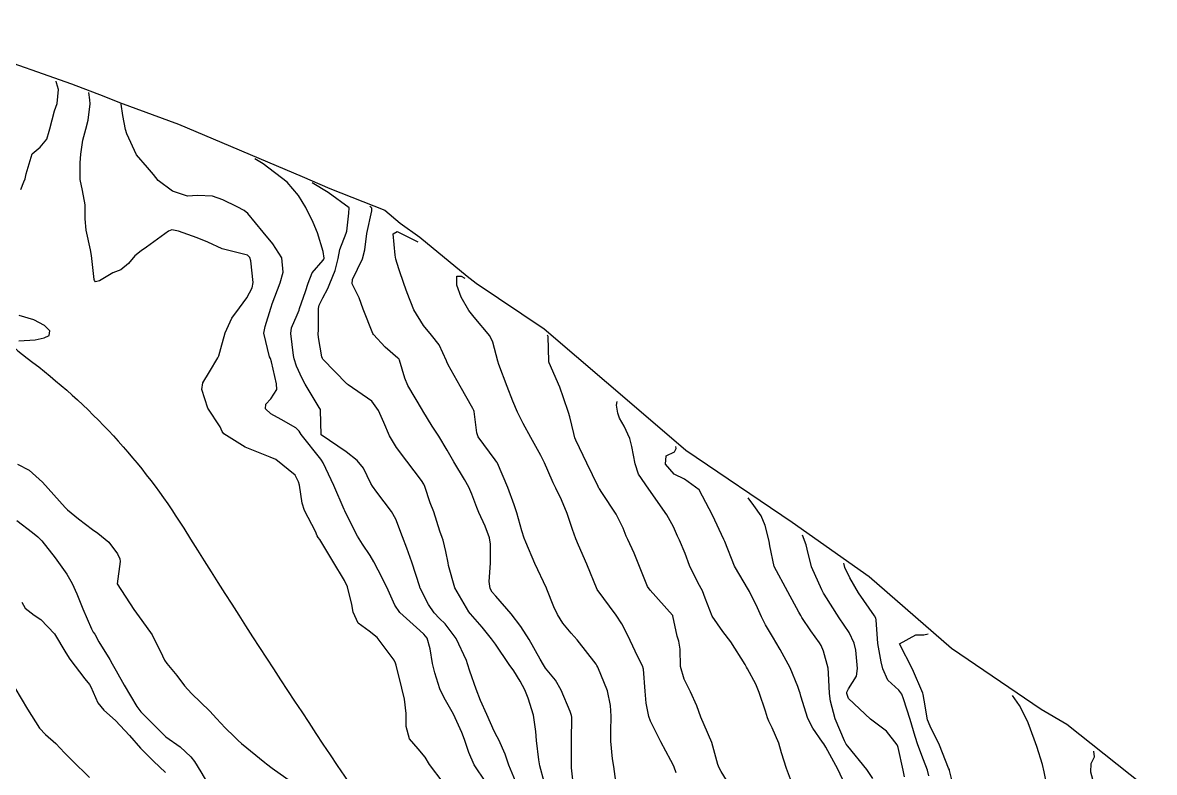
# Model space of a CAD drawing. Header units: metres. Extents: x 298520 to 308411, y 7433745 to 7450750.
# Drawn here: x 302710.3 to 302799.9, y 7441481.6 to 7441541 of the extents above; entities that cross this region are included whole.
import ezdxf

# ---------------------------------------------------------------- set-up
doc = ezdxf.new("R2010")
doc.units = ezdxf.units.M
doc.header["$LTSCALE"] = 10
for name, color, linetype in [('Area', 45, 'Continuous'), ('Curvas de Nivel 1m', 11, 'Continuous'), ('Curvas de Nivel 5m', 15, 'Continuous'), ('Hidrografia', 140, 'Continuous')]:
    doc.layers.add(name, color=color, linetype=linetype)

msp = doc.modelspace()

# ---------------------------------------------------------------- linework, layer by layer
at = {"layer": 'Area'}
msp.add_polyline3d([(302700.336, 7441541.025, 714.2), (302714.164, 7441536.181, 718.668), (302716.715, 7441535.21, 720.259), (302717.963, 7441534.685, 721.029), (302722.615, 7441532.99, 718.529), (302732.422, 7441528.845, 717.44), (302734.611, 7441527.887, 717.859), (302738.968, 7441526.163, 720.453), (302740.177, 7441525.14, 720.595), (302741.739, 7441524.023, 724.245), (302745.489, 7441520.933, 723.405), (302746.191, 7441520.381, 721.705), (302751.571, 7441516.775, 722.715), (302759.073, 7441510.338, 725.506), (302762.807, 7441507.159, 727.195), (302771.208, 7441501.44, 727.204), (302777.311, 7441497.144, 728.145), (302783.84, 7441491.452, 729.205), (302790.922, 7441486.62, 729.693), (302792.969, 7441485.436, 729.954), (302799.897, 7441479.915, 731.065)], dxfattribs=at)
at = {"layer": 'Curvas de Nivel 1m', "flags": 128}
for points, elevation in [([(302743.582, 7441480.815), (302742.508, 7441482.256), (302742.164, 7441482.817), (302741.615, 7441483.49), (302740.927, 7441484.277), (302740.665, 7441485.248), (302740.645, 7441486.28), (302740.525, 7441487.416), (302740.307, 7441488.284), (302739.854, 7441490.126), (302739.802, 7441490.289), (302739.696, 7441490.523), (302738.359, 7441492.304), (302737.728, 7441492.807), (302736.848, 7441493.437), (302736.458, 7441494.329), (302736.339, 7441494.921), (302736.007, 7441496.336), (302735.77, 7441496.825), (302734.833, 7441498.35), (302733.81, 7441500.079), (302733.69, 7441500.24), (302733.616, 7441500.363), (302733.474, 7441500.709), (302732.612, 7441502.378), (302732.423, 7441502.956), (302732.206, 7441504.385), (302732.134, 7441504.655), (302731.871, 7441505.167), (302730.325, 7441506.406), (302729.886, 7441506.599), (302729.607, 7441506.693), (302727.897, 7441507.39), (302726.215, 7441508.455), (302726.086, 7441508.629), (302725.918, 7441508.993), (302724.95, 7441510.47), (302724.473, 7441511.957), (302724.562, 7441512.474), (302725.074, 7441513.367), (302725.749, 7441514.462), (302725.823, 7441514.623), (302725.99, 7441515.208), (302726.328, 7441516.455), (302726.853, 7441517.615), (302727.448, 7441518.439), (302728.041, 7441519.228), (302728.469, 7441520.005), (302728.536, 7441520.425), (302728.346, 7441522.161), (302728.271, 7441522.428), (302728.085, 7441522.603), (302726.6, 7441522.964), (302726.089, 7441523.114), (302724.946, 7441523.62), (302724.098, 7441523.972), (302722.627, 7441524.495), (302722.104, 7441524.598), (302721.829, 7441524.504), (302720.09, 7441523.241), (302719.665, 7441522.956), (302719.177, 7441522.539), (302718.673, 7441521.945), (302718.066, 7441521.447), (302717.424, 7441521.198), (302716.377, 7441520.575), (302716.052, 7441520.492), (302715.979, 7441520.581), (302715.957, 7441520.678), (302715.726, 7441522.584), (302715.646, 7441523.025), (302715.301, 7441524.588), (302715.226, 7441525.475), (302715.244, 7441526.589), (302715.014, 7441527.717), (302714.848, 7441528.593), (302714.851, 7441529.908), (302714.891, 7441530.593), (302715.062, 7441531.719), (302715.284, 7441532.589), (302715.483, 7441533.308), (302715.622, 7441534.586), (302715.591, 7441534.904), (302715.513, 7441535.49)], 716), ([(302746.953, 7441480.836), (302746.039, 7441482.216), (302745.613, 7441483.186), (302745.273, 7441484.224), (302745.065, 7441484.789), (302744.407, 7441486.232), (302743.662, 7441487.537), (302743.322, 7441488.245), (302742.932, 7441489.498), (302742.735, 7441490.254), (302742.551, 7441491.417), (302742.304, 7441492.261), (302742.048, 7441492.587), (302741.729, 7441492.863), (302740.161, 7441494.286), (302739.749, 7441494.879), (302739.118, 7441496.296), (302738.447, 7441497.64), (302738.097, 7441498.307), (302737.798, 7441498.809), (302737.188, 7441499.7), (302736.797, 7441500.325), (302735.841, 7441502.205), (302735.784, 7441502.341), (302735.747, 7441502.438), (302734.932, 7441504.349), (302734.079, 7441506.16), (302733.959, 7441506.359), (302733.884, 7441506.45), (302732.349, 7441508.383), (302732.176, 7441508.647), (302731.918, 7441508.922), (302730.747, 7441509.579), (302729.929, 7441510.032), (302729.52, 7441510.414), (302729.551, 7441510.801), (302729.945, 7441511.225), (302730.408, 7441511.953), (302730.398, 7441512.406), (302729.98, 7441514.146), (302729.9, 7441514.411), (302729.843, 7441514.553), (302729.378, 7441516.416), (302729.482, 7441516.945), (302729.932, 7441518.411), (302729.953, 7441518.491), (302730.036, 7441518.75), (302730.662, 7441520.401), (302730.916, 7441521.252), (302730.818, 7441522.399), (302730.089, 7441523.498), (302729.329, 7441524.418), (302728.118, 7441525.909), (302727.836, 7441526.15), (302727.27, 7441526.443), (302726.131, 7441526.996), (302725.322, 7441527.281), (302724.136, 7441527.334), (302723.341, 7441527.282), (302722.14, 7441527.665), (302721.019, 7441528.517), (302720.637, 7441529.002), (302720.163, 7441529.545), (302719.291, 7441530.539), (302718.533, 7441532.203), (302718.433, 7441532.548), (302718.21, 7441533.679), (302718.097, 7441534.552), (302718.093, 7441534.59)], 717), ([(302749.575, 7441480.294), (302748.793, 7441482.182), (302748.489, 7441483.064), (302747.982, 7441484.195), (302747.855, 7441484.427), (302747.63, 7441484.876), (302747.027, 7441486.206), (302746.544, 7441487.327), (302746.197, 7441488.215), (302745.687, 7441489.632), (302745.51, 7441490.222), (302745.429, 7441490.491), (302744.619, 7441492.231), (302743.734, 7441493.38), (302743.294, 7441493.802), (302742.863, 7441494.253), (302742.416, 7441494.926), (302741.762, 7441496.216), (302741.739, 7441496.27), (302741.722, 7441496.312), (302741.104, 7441498.277), (302740.703, 7441499.381), (302740.362, 7441500.285), (302739.834, 7441501.675), (302739.5, 7441502.293), (302738.337, 7441503.827), (302737.974, 7441504.309), (302737.865, 7441504.52), (302737.284, 7441505.726), (302736.779, 7441506.327), (302735.893, 7441507.01), (302733.913, 7441508.36), (302733.882, 7441510.31), (302733.871, 7441510.361), (302733.772, 7441510.525), (302732.654, 7441512.38), (302732.407, 7441512.823), (302731.977, 7441513.799), (302731.781, 7441514.392), (302731.72, 7441514.659), (302731.511, 7441516.395), (302731.565, 7441516.839), (302732.025, 7441517.88), (302732.168, 7441518.241), (302732.213, 7441518.378), (302732.687, 7441519.733), (302732.882, 7441520.372), (302733.219, 7441521.211), (302734.071, 7441522.21), (302734.134, 7441522.297), (302734.147, 7441522.359), (302734.081, 7441522.882), (302733.635, 7441524.365), (302733.294, 7441525.185), (302732.709, 7441526.374), (302732.137, 7441527.332), (302731.222, 7441528.394), (302729.331, 7441529.834), (302728.673, 7441530.22)], 718), ([(302751.584, 7441480.873), (302751.234, 7441482.154), (302751.15, 7441482.612), (302750.976, 7441484.156), (302750.916, 7441484.872), (302750.739, 7441486.159), (302750.318, 7441487.509), (302750.041, 7441488.166), (302749.68, 7441488.855), (302749.165, 7441489.656), (302748.811, 7441490.183), (302747.717, 7441491.787), (302747.418, 7441492.195), (302746.66, 7441493.134), (302745.743, 7441494.186), (302745.716, 7441494.22), (302745.625, 7441494.341), (302744.5, 7441496.233), (302744.013, 7441498.015), (302743.985, 7441498.238), (302743.802, 7441499.127), (302743.578, 7441500.011), (302743.497, 7441500.245), (302743.33, 7441500.738), (302742.836, 7441502.255), (302742.562, 7441502.971), (302742.133, 7441504.266), (302742.056, 7441504.458), (302741.868, 7441504.747), (302740.7, 7441506.282), (302739.899, 7441507.359), (302739.341, 7441508.296), (302738.883, 7441509.34), (302738.472, 7441510.305), (302737.944, 7441511.036), (302736.059, 7441512.339), (302736.004, 7441512.38), (302735.964, 7441512.409), (302734.061, 7441514.359), (302734.029, 7441514.406), (302733.985, 7441514.544), (302733.707, 7441516.072), (302733.695, 7441516.365), (302733.711, 7441516.66), (302733.713, 7441518.363), (302733.764, 7441518.634), (302734.041, 7441519.21), (302734.451, 7441519.954), (302734.613, 7441520.354), (302735.035, 7441521.379), (302735.274, 7441522.348), (302735.393, 7441523.037), (302735.906, 7441524.342), (302735.954, 7441524.492), (302736.119, 7441525.926), (302736.141, 7441526.34), (302734.466, 7441527.578), (302733.213, 7441528.34)], 719), ([(302757.329, 7441480.331), (302757.084, 7441482.085), (302756.996, 7441482.699), (302756.851, 7441484.088), (302756.855, 7441484.863), (302756.874, 7441486.088), (302756.827, 7441486.916), (302756.585, 7441488.091), (302755.833, 7441489.957), (302755.758, 7441490.099), (302755.694, 7441490.194), (302754.185, 7441492.115), (302753.728, 7441492.653), (302753.06, 7441493.454), (302752.631, 7441494.137), (302752.35, 7441494.742), (302751.79, 7441496.15), (302751.764, 7441496.212), (302750.843, 7441498.16), (302750.116, 7441499.861), (302750, 7441500.168), (302749.822, 7441500.761), (302749.415, 7441502.174), (302749.21, 7441502.815), (302748.701, 7441504.182), (302747.882, 7441506.124), (302747.859, 7441506.167), (302747.842, 7441506.191), (302747.688, 7441506.391), (302746.36, 7441508.213), (302746.235, 7441508.534), (302746.026, 7441510.219), (302746.01, 7441510.295), (302745.935, 7441510.459), (302744.925, 7441512.23), (302743.978, 7441513.911), (302743.884, 7441514.144), (302743.853, 7441514.242), (302743.255, 7441515.51), (302742.665, 7441516.26), (302742.014, 7441517.02), (302741.252, 7441518.278), (302740.72, 7441519.61), (302740.482, 7441520.286), (302740.065, 7441521.52), (302739.847, 7441522.292), (302739.776, 7441522.595), (302739.615, 7441524.295), (302739.933, 7441524.463), (302741.563, 7441523.67)], 721), ([(302762.022, 7441481.598), (302761.873, 7441482.026), (302761.795, 7441482.218), (302761.608, 7441482.578), (302760.822, 7441484.038), (302759.992, 7441485.693), (302759.865, 7441486.048), (302759.659, 7441487.102), (302759.565, 7441488.052), (302759.438, 7441489.801), (302759.368, 7441490.055), (302758.993, 7441490.771), (302758.397, 7441492.07), (302758.183, 7441492.529), (302757.736, 7441493.381), (302757.288, 7441494.085), (302755.763, 7441496.1), (302754.956, 7441498.108), (302754.292, 7441499.631), (302754.087, 7441500.117), (302753.824, 7441500.872), (302753.39, 7441502.127), (302752.943, 7441503.223), (302752.494, 7441504.141), (302752.289, 7441504.565), (302751.877, 7441505.544), (302751.609, 7441506.153), (302751.309, 7441506.738), (302750.536, 7441508.164), (302749.924, 7441509.271), (302749.471, 7441510.175), (302749.098, 7441511.022), (302748.639, 7441512.183), (302747.979, 7441513.931), (302747.905, 7441514.191), (302747.517, 7441515.716), (302747.27, 7441516.201), (302746.025, 7441517.7), (302745.619, 7441518.224), (302744.995, 7441519.279), (302744.652, 7441520.234), (302744.67, 7441520.932), (302745.018, 7441520.928), (302745.303, 7441520.79)], 722), ([(302766.643, 7441479.969), (302765.599, 7441481.689), (302765.43, 7441481.982), (302765.34, 7441482.249), (302764.848, 7441483.988), (302764.243, 7441485.388), (302763.976, 7441485.997), (302763.656, 7441486.897), (302763.174, 7441488.007), (302762.664, 7441488.996), (302762.362, 7441490.02), (302762.34, 7441491.394), (302762.231, 7441492.022), (302762.112, 7441492.409), (302761.768, 7441494.03), (302761.763, 7441494.05), (302761.743, 7441494.071), (302759.961, 7441496.048), (302759.767, 7441496.349), (302759.063, 7441498.061), (302758.719, 7441498.983), (302758.196, 7441500.074), (302758.074, 7441500.335), (302757.826, 7441500.976), (302757.285, 7441502.086), (302756.156, 7441503.801), (302755.95, 7441504.099), (302755.917, 7441504.152), (302755.865, 7441504.277), (302754.97, 7441506.109), (302754.097, 7441507.932), (302754.016, 7441508.119), (302753.916, 7441508.466), (302753.6, 7441509.795), (302753.507, 7441510.126), (302753.118, 7441511.305), (302752.813, 7441512.137), (302751.982, 7441514.068), (302751.946, 7441514.15), (302751.936, 7441514.198), (302751.886, 7441516.151), (302751.868, 7441516.22), (302751.853, 7441516.25)], 723), ([(302771.469, 7441480.017), (302770.762, 7441481.918), (302770.375, 7441483.163), (302770.156, 7441483.925), (302769.635, 7441485.142), (302769.376, 7441485.669), (302769.272, 7441485.936), (302769.113, 7441486.476), (302768.612, 7441487.946), (302768.339, 7441488.61), (302767.692, 7441489.826), (302767.612, 7441489.961), (302767.496, 7441490.162), (302766.362, 7441491.974), (302765.731, 7441492.794), (302764.895, 7441493.988), (302764.329, 7441495.422), (302764.12, 7441495.996), (302763.772, 7441496.625), (302763.077, 7441498.011), (302762.739, 7441498.953), (302762.283, 7441500.023), (302762.13, 7441500.34), (302761.823, 7441501.07), (302761.304, 7441502.035), (302759.863, 7441504.05), (302759.057, 7441505.245), (302758.773, 7441506.061), (302758.533, 7441507.434), (302758.376, 7441508.065), (302757.923, 7441509.043), (302757.549, 7441509.695), (302757.401, 7441510.078), (302757.304, 7441510.714), (302757.353, 7441511.02)], 724), ([(302709.877, 7441506.053), (302710.793, 7441505.557), (302711.863, 7441504.62), (302713.662, 7441502.602), (302713.84, 7441502.427), (302714.717, 7441501.703), (302715.817, 7441500.866), (302716.248, 7441500.573), (302717.117, 7441499.872), (302717.797, 7441498.951), (302717.973, 7441498.548), (302718.002, 7441498.336), (302717.763, 7441496.55), (302719.097, 7441494.536), (302719.734, 7441493.663), (302720.528, 7441492.522), (302721.36, 7441490.852), (302721.506, 7441490.512), (302721.69, 7441490.241), (302722.487, 7441489.304), (302723.1, 7441488.489), (302723.664, 7441487.872), (302725.096, 7441486.465), (302725.637, 7441485.894), (302726.331, 7441485.15), (302727.047, 7441484.439), (302727.341, 7441484.155), (302727.618, 7441483.91), (302729.454, 7441482.411), (302729.601, 7441482.297), (302730.035, 7441481.967), (302731.58, 7441480.865)], 716), ([(302777.593, 7441481.146), (302777.141, 7441481.845), (302775.621, 7441483.692), (302775.5, 7441483.861), (302775.354, 7441484.135), (302774.617, 7441485.87), (302774.265, 7441487.273), (302774.183, 7441487.875), (302774.089, 7441489.476), (302774.066, 7441489.876), (302773.706, 7441491.221), (302773.513, 7441491.685), (302773.389, 7441491.885), (302772.682, 7441492.845), (302771.98, 7441493.906), (302771.89, 7441494.053), (302771.747, 7441494.307), (302770.881, 7441495.919), (302769.793, 7441497.93), (302769.46, 7441499.585), (302769.385, 7441499.936), (302769.072, 7441501.188), (302768.752, 7441501.946), (302768.189, 7441502.779), (302767.723, 7441503.37)], 726), ([(302709.827, 7441501.574), (302711.067, 7441500.631), (302711.478, 7441500.293), (302711.806, 7441499.961), (302712.865, 7441498.609), (302713.774, 7441497.325), (302714.203, 7441496.596), (302714.566, 7441495.781), (302715.059, 7441494.587), (302715.727, 7441492.989), (302715.88, 7441492.733), (302715.991, 7441492.576), (302716.327, 7441491.957), (302717.18, 7441490.558), (302717.371, 7441490.236), (302717.684, 7441489.66), (302718.333, 7441488.543), (302719.338, 7441486.842), (302719.551, 7441486.531), (302719.642, 7441486.424), (302721.54, 7441484.511), (302721.622, 7441484.445), (302722.758, 7441483.637), (302723.607, 7441482.85), (302723.898, 7441482.477), (302724.403, 7441481.659), (302725.107, 7441480.465)], 717), ([(302780.121, 7441481.278), (302780.016, 7441481.806), (302779.621, 7441483.589), (302779.563, 7441483.751), (302779.524, 7441483.811), (302778.69, 7441484.88), (302777.641, 7441485.685), (302777.414, 7441485.842), (302775.667, 7441487.473), (302775.542, 7441487.861), (302775.544, 7441487.991), (302775.677, 7441488.253), (302776.298, 7441489.242), (302776.377, 7441489.853), (302776.26, 7441491.302), (302776.134, 7441491.856), (302775.725, 7441492.694), (302774.951, 7441493.868), (302773.762, 7441495.744), (302773.708, 7441495.826), (302773.681, 7441495.881), (302773.575, 7441496.074), (302772.751, 7441497.896), (302772.398, 7441499.31), (302772.324, 7441499.647), (302772.023, 7441500.43)], 727), ([(302782.034, 7441481.348), (302781.931, 7441481.787), (302781.611, 7441482.606), (302781.157, 7441483.795), (302780.955, 7441484.472), (302780.555, 7441485.801), (302780.03, 7441487.444), (302779.909, 7441487.808), (302779.676, 7441488.147), (302778.798, 7441488.938), (302778.389, 7441489.83), (302778.254, 7441490.387), (302778.004, 7441491.836), (302777.858, 7441493.721), (302777.839, 7441493.839), (302777.745, 7441494.03), (302776.482, 7441495.853), (302775.781, 7441497.038), (302775.394, 7441497.864), (302775.332, 7441498.097), (302775.303, 7441498.2)], 728), ([(302710.217, 7441495.113), (302710.483, 7441494.639), (302711.195, 7441494.085), (302711.734, 7441493.741), (302712.796, 7441492.609), (302713.7, 7441491.1), (302714.021, 7441490.597), (302715.22, 7441489.042), (302715.576, 7441488.581), (302715.671, 7441488.389), (302716.228, 7441487.141), (302716.709, 7441486.564), (302717.641, 7441485.737), (302718.753, 7441484.539), (302719.613, 7441483.535), (302720.647, 7441482.52), (302721.59, 7441481.619)], 718), ([(302784.17, 7441479.761), (302783.694, 7441481.676), (302783.682, 7441481.769), (302783.663, 7441481.829), (302783.605, 7441481.959), (302782.871, 7441483.778), (302782.131, 7441485.293), (302781.936, 7441485.787), (302781.666, 7441487.356), (302781.598, 7441487.791), (302781.572, 7441487.893), (302780.75, 7441489.799), (302779.713, 7441491.81), (302781.012, 7441492.508), (302781.645, 7441492.509), (302781.993, 7441492.59)], 729), ([(302709.67, 7441488.314), (302710.671, 7441486.64), (302711.63, 7441485.129), (302712.089, 7441484.623), (302712.912, 7441483.907), (302713.609, 7441483.181), (302714.176, 7441482.594), (302715.583, 7441481.228)], 719), ([(302795.023, 7441481.064), (302794.869, 7441481.631), (302794.899, 7441482.335), (302795.152, 7441482.861), (302795.113, 7441483.3)], 731)]:
    msp.add_lwpolyline(points, dxfattribs=dict(at, elevation=elevation))
at = {"layer": 'Curvas de Nivel 5m', "flags": 128}
for points, elevation in [([(302710.14, 7441527.806), (302710.383, 7441528.412), (302710.486, 7441528.645), (302710.557, 7441529.044), (302711.025, 7441530.637), (302711.662, 7441531.146), (302712.19, 7441531.787), (302712.396, 7441532.422), (302712.437, 7441532.618), (302712.805, 7441534.026), (302713.006, 7441534.612), (302713.11, 7441535.736), (302712.972, 7441536.246), (302712.943, 7441536.38)], 715), ([(302753.951, 7441480.116), (302753.744, 7441481.975), (302753.736, 7441482.119), (302753.733, 7441484.007), (302753.733, 7441484.119), (302753.76, 7441486), (302753.748, 7441486.119), (302753.648, 7441486.444), (302752.937, 7441488.131), (302752.468, 7441488.925), (302751.69, 7441489.893), (302751.515, 7441490.152), (302751.272, 7441490.582), (302750.39, 7441492.163), (302749.733, 7441493.194), (302748.965, 7441494.178), (302747.757, 7441495.578), (302747.47, 7441495.904), (302747.293, 7441496.197), (302747.229, 7441496.74), (302747.334, 7441498.197), (302747.32, 7441499.709), (302747.239, 7441500.199), (302746.912, 7441501.119), (302746.414, 7441502.211), (302746.243, 7441502.61), (302745.857, 7441503.657), (302745.616, 7441504.222), (302745.279, 7441504.815), (302744.422, 7441506.235), (302743.897, 7441507.159), (302743.228, 7441508.25), (302742.709, 7441509.047), (302741.97, 7441510.269), (302741.958, 7441510.294), (302741.934, 7441510.333), (302740.794, 7441512.282), (302740.549, 7441512.864), (302740.133, 7441514.288), (302740.069, 7441514.375), (302739.985, 7441514.45), (302739.001, 7441515.308), (302738.055, 7441516.309), (302738.004, 7441516.39), (302737.254, 7441518.322), (302736.93, 7441519.215), (302736.388, 7441520.335), (302736.402, 7441520.68), (302737.188, 7441522.323), (302737.377, 7441523.028), (302737.53, 7441524.319), (302737.934, 7441526.126), (302737.941, 7441526.313), (302737.851, 7441526.404), (302737.763, 7441526.46)], 720), ([(302709.995, 7441515.814), (302711.266, 7441515.902), (302711.997, 7441516.042), (302712.388, 7441516.227), (302712.433, 7441516.616), (302712.009, 7441517.022), (302711.163, 7441517.486), (302710.021, 7441517.823)], 715), ([(302775.579, 7441480.283), (302774.827, 7441481.868), (302773.886, 7441483.612), (302773.713, 7441483.879), (302773.624, 7441484.011), (302772.861, 7441485.118), (302772.463, 7441485.898), (302771.906, 7441487.67), (302771.844, 7441487.907), (302771.81, 7441488.044), (302771.678, 7441488.436), (302771.048, 7441489.916), (302770.268, 7441491.371), (302769.934, 7441491.928), (302769.726, 7441492.268), (302769.103, 7441493.306), (302768.785, 7441493.944), (302768.461, 7441494.661), (302767.83, 7441495.959), (302767.765, 7441496.074), (302766.661, 7441497.971), (302765.882, 7441499.91), (302765.852, 7441499.98), (302765.814, 7441500.077), (302764.919, 7441501.989), (302763.863, 7441504), (302762.699, 7441504.845), (302761.875, 7441505.262), (302761.183, 7441506.037), (302761.239, 7441506.691), (302761.898, 7441507.025), (302762.025, 7441507.271), (302762.013, 7441507.44)], 725), ([(302791.573, 7441479.67), (302791.178, 7441481.674), (302791.036, 7441482.242), (302790.583, 7441483.68), (302789.987, 7441485.339), (302789.844, 7441485.688), (302789.206, 7441486.928), (302788.673, 7441487.71)], 730)]:
    msp.add_lwpolyline(points, dxfattribs=dict(at, elevation=elevation))
at = {"layer": 'Hidrografia', "elevation": 714.2}
msp.add_lwpolyline([(302700.336, 7441541.025), (302702.676, 7441529.816, 0.060827), (302705.973, 7441520.104, 0.120818), (302710.637, 7441514.444, -0.093199), (302723.044, 7441500.961, 0.011784), (302740.918, 7441473.773, -0.193209), (302745.336, 7441454.328, 0.24945), (302748.59, 7441444.849, -0.151727), (302753.489, 7441436.261, -0.124643), (302753.184, 7441426.382, 0.022104), (302751.776, 7441420.488, 0.184987), (302756.898, 7441391.597, 0.13364), (302768.45, 7441380.534, -0.312432), (302772.114, 7441373.268, -0.005152), (302770.671, 7441363.65, 0.111738), (302772.757, 7441330.775, 0.094308), (302782.682, 7441311.429, -0.030405)], format="xyb", dxfattribs=at)

doc.saveas('drawing.dxf')
